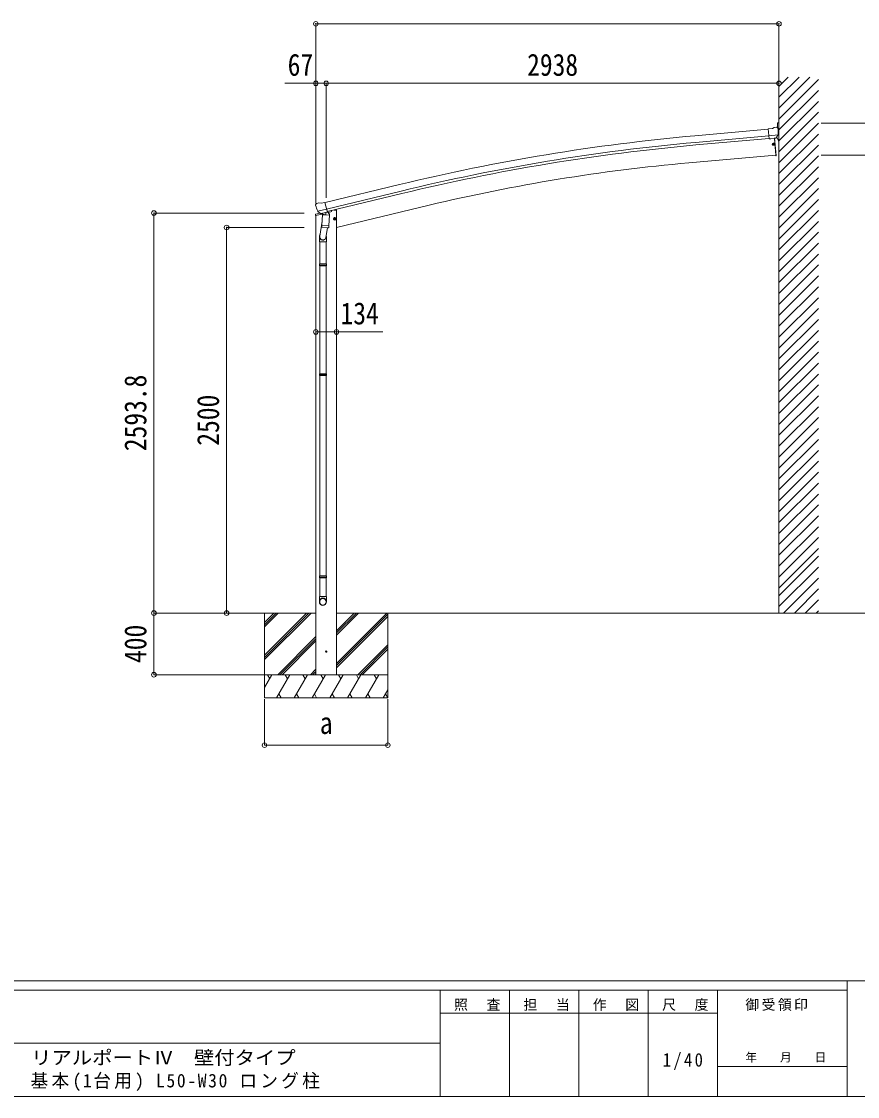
# Model space of a CAD drawing. Units: millimetres at full size. Extents: x -8385 to 8479, y -5853 to 5787.
# Drawn here: x 31 to 5455, y -5853 to 1118 of the extents above; entities that cross this region are included whole.
import ezdxf
from ezdxf.enums import TextEntityAlignment as Align

# ---------------------------------------------------------------- set-up
doc = ezdxf.new("R2010")
doc.units = ezdxf.units.MM
doc.header["$LTSCALE"] = 30
doc.header["$PDMODE"] = 32
doc.header["$PDSIZE"] = 30
for name, color, linetype, lineweight in [('0-0_0', 7, 'Continuous', 9), ('0-1_本体', 4, 'Continuous', 9), ('0-2_部品', 7, 'Continuous', 9), ('0-A_寸法', 6, 'Continuous', 9), ('0-E_DET2', 7, 'Continuous', 9), ('F-0_240', 7, 'Continuous', 9)]:
    doc.layers.add(name, color=color, linetype=linetype, lineweight=lineweight)
doc.styles.add('ＭＳ ゴシック', font='')
doc.styles.get('ＭＳ ゴシック').set_extended_font_data('MS Gothic')

msp = doc.modelspace()

# ---------------------------------------------------------------- linework, layer by layer
at = {"layer": '0-0_0'}
for p, q in [((1558.69, -2717.9), (1940.97, -2717.9)), ((1607.97, -2717.9), (1607.97, -3267.9)), ((1607.97, -2991.25), (1881.33, -2717.9)), ((1607.97, -3005.4), (1895.48, -2717.9)), ((1607.97, -3019.54), (1909.62, -2717.9)), ((1607.97, -2779.12), (1669.2, -2717.9)), ((1607.97, -2793.27), (1683.34, -2717.9)), ((1607.97, -2807.41), (1697.48, -2717.9)), ((2074.97, -2717.9), (5260.06, -2717.9)), ((2074.97, -3044.75), (2401.83, -2717.9)), ((2074.97, -2860.91), (2217.98, -2717.9)), ((2074.97, -2832.62), (2189.7, -2717.9)), ((2074.97, -2846.77), (2203.84, -2717.9)), ((2407.97, -2717.9), (2407.97, -3267.9)), ((2074.97, -3058.9), (2407.97, -2725.9)), ((2074.97, -3073.04), (2407.97, -2740.04)), ((1693.46, -3117.9), (1940.97, -2870.39)), ((1707.61, -3117.9), (1940.97, -2884.53)), ((1721.75, -3117.9), (1940.97, -2898.67)), ((2213.96, -3117.9), (2407.97, -2923.89)), ((2228.11, -3117.9), (2407.97, -2938.03)), ((2242.25, -3117.9), (2407.97, -2952.17)), ((1607.97, -3201.73), (1656.37, -3117.89)), ((2407.97, -3117.9), (1607.97, -3117.9)), ((1641.37, -3143.88), (1626.37, -3117.89)), ((1685.24, -3267.89), (1771.84, -3117.9)), ((1756.84, -3143.88), (1741.84, -3117.9)), ((1800.71, -3267.9), (1887.31, -3117.9)), ((1872.31, -3143.88), (1857.31, -3117.9)), ((1905.6, -3117.9), (1940.97, -3082.52)), ((1916.18, -3267.9), (2002.78, -3117.9)), ((1919.74, -3117.9), (1940.97, -3096.66)), ((1933.88, -3117.9), (1940.97, -3110.8)), ((1987.78, -3143.88), (1972.78, -3117.89)), ((2031.65, -3267.9), (2118.25, -3117.9)), ((2103.25, -3143.88), (2088.25, -3117.9)), ((2147.12, -3267.9), (2233.72, -3117.9)), ((2203.72, -3117.9), (2218.72, -3143.88)), ((2262.59, -3267.9), (2349.19, -3117.9)), ((2334.19, -3143.88), (2319.19, -3117.9)), ((1607.97, -3267.9), (2407.97, -3267.9)), ((1700.24, -3241.92), (1715.24, -3267.89)), ((1815.71, -3241.91), (1830.71, -3267.9)), ((1931.18, -3241.92), (1946.18, -3267.9)), ((2046.65, -3241.92), (2061.65, -3267.9)), ((2162.12, -3241.92), (2177.12, -3267.9)), ((2277.59, -3241.92), (2292.59, -3267.9)), ((2378.06, -3267.9), (2407.97, -3216.09)), ((2393.06, -3241.92), (2408.06, -3267.9))]:
    msp.add_line(p, q, dxfattribs=at)
at = {"layer": '0-1_本体'}
for p, q in [((4400.48, 376.75), (4876.55, 419.47)), ((4404.34, 333.75), (4880.8, 376.51)), ((4405.84, 316.99), (4882.3, 359.75)), ((4916.18, 359.92), (4925.78, 250.15)), ((4360.74, 200.71), (4925.78, 250.15)), ((2000.8, -56.89), (2483.78, 60.2)), ((2010.88, -98.87), (2493.95, 18.25)), ((2014.81, -115.24), (2497.92, 1.89)), ((2074.97, -104.9), (2057.46, -104.9)), ((2676.73, -73.55), (2074.97, -218.02)), ((2074.97, -104.9), (2074.97, -3117.9)), ((1940.97, -140.15), (1940.97, -3117.9))]:
    msp.add_line(p, q, dxfattribs=at)
for centre, radius, start, end in [((5571.98, -12677.69), 13106.9, 95.12796, 103.62796), ((5571.98, -12677.69), 13063.73, 95.12796, 103.62796), ((5571.98, -12677.69), 13046.9, 95.12796, 103.62796), ((5364.03, -11266.93), 11511.45, 95, 103.50001)]:
    msp.add_arc(centre, radius, start, end, dxfattribs=at)
at = {"layer": '0-2_部品'}
for p, q in [((4902.91, 423.94), (4876.37, 421.39)), ((4882.59, 356.78), (4876.37, 421.39)), ((4902.91, 423.94), (4914.57, 430.81)), ((4929.46, 432.53), (4915.81, 431.21)), ((4936.49, 433.2), (4929.46, 432.53)), ((4938.65, 426.85), (4933.12, 431.41)), ((4936.49, 457.86), (4936.49, 433.2)), ((4939.73, 424.82), (4939.86, 423.48)), ((4939.58, 381.97), (4880.71, 376.3)), ((4892.54, 357.74), (4882.59, 356.78)), ((4916.97, 362.33), (4915.98, 362.25)), ((4926.12, 360.97), (4918.42, 360.23)), ((4928.5, 362.39), (4939.26, 381.42)), ((4935.02, 363.74), (4928.93, 363.16)), ((4935.02, 363.74), (4942.45, 343.31)), ((4904.34, 321.58), (4914.57, 322.47)), ((4908.75, 323.17), (4908.64, 324.41)), ((4918.81, 329.87), (4908.85, 329)), ((4909.9, 316.91), (4909.01, 327.14)), ((4920.03, 315.92), (4910.07, 315.05)), ((4910.6, 322.73), (4911.85, 322.84)), ((4919.63, 331.95), (4918.63, 331.86)), ((4919.81, 329.96), (4918.81, 329.87)), ((4921.03, 316.01), (4920.03, 315.92)), ((4921.2, 314.02), (4920.2, 313.93)), ((1943.56, -63.9), (1939.71, -70.19)), ((1946.66, -61.65), (1959.84, -58.48)), ((1974.4, -61.16), (1961.14, -58.46)), ((1974.4, -61.16), (2000.33, -54.93)), ((1938.22, -140.81), (1980.92, -130.55)), ((1938.22, -133.92), (1938.22, -140.81)), ((1939.34, -72.47), (1939.62, -73.62)), ((1966.72, -124.71), (1940.52, -131)), ((1953.4, -112.78), (2010.9, -98.97)), ((1970.25, -127.69), (1953.87, -113.2)), ((1972.96, -128.26), (1980.48, -126.45)), ((1973.8, -128.15), (1975.33, -127.78)), ((1975.33, -127.78), (2012.03, -118.97)), ((1977.16, -128.01), (1977.11, -128.75)), ((1977.87, -129.79), (2003.68, -136.23)), ((1984.79, -135.14), (1980.11, -201.98)), ((2030.47, -138.34), (1984.79, -135.14)), ((1986.56, -131.96), (1986.33, -135.25)), ((2006.08, -120.8), (2005.06, -135.4)), ((2012.03, -118.97), (2013.56, -118.61)), ((2015.11, -116.5), (2016.06, -116.57)), ((2016.06, -116.57), (2029.37, -131.88)), ((2020.05, -121.16), (2038.94, -116.63)), ((2025.8, -205.17), (2030.47, -138.34)), ((2029.37, -131.88), (2028.93, -138.23)), ((2042.77, -108.46), (2042.77, -111.76)), ((1981.84, -177.21), (1965.93, -274.47)), ((1979.25, -214.44), (1980.12, -201.98)), ((2025.8, -205.17), (1980.11, -201.98)), ((2025.79, -205.17), (2024.9, -217.87)), ((2054.35, -163.83), (2073.79, -159.16)), ((2058.9, -156.05), (2056.77, -163.25)), ((2066.2, -154.3), (2058.9, -156.05)), ((2066.41, -171.22), (2061.74, -151.78)), ((2071.37, -159.75), (2066.2, -154.3)), ((2069.24, -166.94), (2071.37, -159.75)), ((1963.78, -311.63), (1963.78, -277.28)), ((1979.65, -215.8), (1979.65, -215.8)), ((1981.1, -216.58), (2022.79, -219.5)), ((2017.36, -219.12), (2006.63, -283.79)), ((2009.78, -276.97), (2009.78, -311.63)), ((2009.78, -311.63), (1963.78, -311.63)), ((1965.78, -311.63), (1965.78, -454.54)), ((2007.78, -311.63), (2007.78, -454.54)), ((1963.78, -456.54), (1964.78, -454.54)), ((2009.78, -456.54), (1963.78, -456.54)), ((2009.78, -464.54), (1963.78, -464.54)), ((2008.78, -454.54), (1964.78, -454.54)), ((2008.78, -466.54), (1964.78, -466.54)), ((1965.78, -466.54), (1965.78, -1165.92)), ((2007.78, -466.54), (2007.78, -1165.92)), ((2009.78, -456.54), (2008.78, -454.54)), ((2009.78, -464.54), (2008.78, -466.54)), ((2009.78, -456.54), (2009.78, -464.54)), ((1963.78, -1167.92), (1964.78, -1165.92)), ((2009.78, -1167.92), (1963.78, -1167.92)), ((2009.78, -1175.92), (1963.78, -1175.92)), ((2008.78, -1165.92), (1964.78, -1165.92)), ((2008.78, -1177.92), (1964.78, -1177.92)), ((1965.78, -1177.92), (1965.78, -2477.29)), ((2007.78, -1177.92), (2007.78, -2477.29)), ((2009.78, -1167.92), (2008.78, -1165.92)), ((2009.78, -1175.92), (2008.78, -1177.92)), ((2009.78, -1167.92), (2009.78, -1175.92)), ((1963.78, -2479.29), (1964.78, -2477.29)), ((2009.78, -2479.29), (1963.78, -2479.29)), ((2009.78, -2487.29), (1963.78, -2487.29)), ((2008.78, -2477.29), (1964.78, -2477.29)), ((2008.78, -2489.29), (1964.78, -2489.29)), ((1965.78, -2489.29), (1965.78, -2610.84)), ((2007.78, -2489.29), (2007.78, -2610.84)), ((2009.78, -2479.29), (2008.78, -2477.29)), ((2009.78, -2487.29), (2008.78, -2489.29)), ((2009.78, -2479.29), (2009.78, -2487.29)), ((1963.78, -2644.98), (1963.78, -2610.84)), ((2009.78, -2610.84), (1963.78, -2610.84)), ((2009.78, -2644.98), (2009.78, -2610.84))]:
    msp.add_line(p, q, dxfattribs=at)
for points in [[(4944.79, 341.86), (4944.79, 460.51), (4939.14, 460.51)], [(4892.54, 357.74), (4892.81, 357.67), (4918.17, 360.11), (4918.42, 360.23)], [(4915.98, 362.25), (4918.81, 329.87), (4920.03, 315.92), (4926.04, 247.19)], [(4916.97, 362.33), (4927.04, 247.27), (4926.04, 247.19)], [(4939.64, 382.6), (4939.37, 381.62), (4939.26, 381.42)], [(4908.21, 322.52), (4906.96, 322.41), (4907.07, 321.21), (4908.31, 321.32)], [(4908.64, 324.41), (4909.84, 324.52), (4909.95, 323.28)], [(4910.16, 320.88), (4910.27, 319.64), (4909.07, 319.53), (4908.96, 320.78)], [(4911.85, 322.84), (4911.95, 321.64), (4910.71, 321.53)], [(2005.76, -120.38), (2015.48, -118.05), (2000.33, -54.93)], [(1953.13, -112.2), (1953.71, -113.05), (1953.87, -113.2)], [(2005.76, -120.38), (2005.52, -120.53), (1980.76, -126.48), (1980.48, -126.45)], [(2056.77, -163.25), (2061.94, -168.7), (2069.24, -166.94)], [(1963.78, -456.54), (1963.78, -464.54), (1964.78, -466.54)], [(1963.78, -1167.92), (1963.78, -1175.92), (1964.78, -1177.92)], [(1963.78, -2479.29), (1963.78, -2487.29), (1964.78, -2489.29)]]:
    msp.add_lwpolyline(points, dxfattribs=at)
for centre, radius in [((4909.46, 322.03), 4.74), ((4909.46, 322.03), 2.25), ((4912.11, 319.8), 0.25), ((2064.07, -161.5), 8.5), ((2064.07, -161.5), 7.7), ((2064.07, -161.5), 6.5)]:
    msp.add_circle(centre, radius, dxfattribs=at)
at = {"layer": '0-2_部品', "color": 4}
msp.add_circle((2007.97, -2967.9), 4.5, dxfattribs=at)
at = {"layer": '0-2_部品'}
for centre, radius, start, end in [((4916.09, 428.23), 3, 95.5, 120.5), ((4929.94, 427.55), 5, 50.50648, 95.49352), ((4939.14, 457.86), 2.65, 90, 180), ((4738.39, 404.08), 202.4, 353.9085, 5.5), ((4909.46, 322.03), 7, 95, 275), ((4908.16, 323.12), 0.6, 275, 5), ((4908.36, 320.72), 0.6, 5, 95), ((4910.55, 323.33), 0.6, 185, 275), ((4910.76, 320.93), 0.6, 95, 185), ((4945.04, 344.25), 2.75, 200, 257.02926), ((4944.49, 341.86), 0.3, 257.08362, 0.08005), ((1947.83, -66.51), 5, 103.5, 148.5), ((1960.54, -61.4), 3, 78.5, 103.5), ((1941.22, -133.92), 3, 103.5, 180), ((2136.43, -26.37), 202.4, 193.5, 205.09125), ((1973.68, -127.67), 0.5, 248.23754, 283.5), ((1976.66, -127.98), 0.5, 356, 103.5), ((1978.11, -128.82), 1, 176, 256), ((2004.03, -135.26), 1.03, 250.03897, 351.96569), ((2006.68, -120.88), 0.604, 100.59842, 172.20595), ((2013.44, -118.12), 0.5, 283.5, 318.76246), ((2037.77, -111.76), 5, 283.5, 0), ((1993.78, -277.28), 30, 177.45142, 180), ((1981.19, -214.62), 1.95, 175.04017, 217.47766), ((1981.23, -214.59), 2, 217.40962, 266), ((2022.93, -217.5), 2, 266, 349.46843)]:
    msp.add_arc(centre, radius, start, end, dxfattribs=at)
for centre, major_axis, ratio, start_param, end_param in [((4944.02, 428.91), (-15.38, 3.31), 0.101033, 5.9751426, 5.9753737), ((4936.73, 424.54), (2.72, -1.29), 0.997474, 0.5366567, 1.3225652), ((4925.83, 363.96), (1.64, -2.52), 0.997631, 5.8041905, 5.8929484), ((4925.76, 364.07), (-3.51, 2.14), 0.650902, 2.1145521, 2.1873627), ((4925.88, 363.87), (1.64, -2.52), 0.997631, 5.965759, 6.7621801), ((1942.26, -71.76), (-1.57, -2.57), 0.99628, 4.712389, 5.4996506), ((1972.24, -125.44), (-0.73, -2.92), 0.997631, 5.8041905, 6.6006116), ((1972.29, -125.21), (2.63, 3.16), 0.650902, 4.0958226, 4.1686332), ((1972.26, -125.33), (-0.73, -2.92), 0.997631, 0.3902369, 0.4789948), ((1986.78, -276.97), (23, 0), 0.996195, 2.5560258, 6.5663028), ((1986.78, -276.97), (21, 0), 0.996195, 2.9349147, 5.9512394), ((1986.78, -2643.24), (-23, 0), 0.996195, 3.1415927, 6.2831853), ((1986.78, -2644.98), (-23, 0), 0.996195, 3.1415927, 6.2831853), ((1986.78, -2644.98), (0, -23.43), 0.981806, 4.712389, 7.8539816)]:
    msp.add_ellipse(centre, major_axis=major_axis, ratio=ratio, start_param=start_param, end_param=end_param, dxfattribs=at)
msp.add_ellipse((1986.78, -2644.98), major_axis=(21, 0), ratio=0.996195, dxfattribs=at)
at = {"layer": '0-A_寸法'}
for p, q in [((4945.79, 1102.72), (1940.77, 1102.72)), ((1940.77, 1102.72), (1940.77, -60.29)), ((4945.79, 1102.72), (4945.79, 506.63)), ((1940.77, 716.82), (1740.77, 716.82)), ((1940.77, 716.82), (1940.77, 515.53)), ((2007.77, 716.82), (1940.77, 716.82)), ((4945.79, 716.82), (2007.77, 716.82)), ((2007.77, 716.82), (2007.77, -25.4)), ((4945.79, 716.82), (4945.79, 515.53)), ((6283.82, 458.5), (5219.45, 458.5)), ((5713.32, 250.15), (5219.45, 250.15)), ((890.13, -2717.9), (890.13, -124.11)), ((890.13, -124.11), (1864.61, -124.11)), ((1361.76, -217.92), (1864.61, -217.92)), ((1361.76, -2717.9), (1361.76, -217.92)), ((1940.97, -895.01), (2074.97, -895.01)), ((2074.97, -895.01), (2374.97, -895.01)), ((890.13, -2717.9), (1607.97, -2717.9)), ((890.13, -2717.9), (1607.97, -2717.9)), ((890.13, -2717.9), (890.13, -3117.9)), ((1361.76, -2717.9), (1864.61, -2717.9)), ((5713.32, -2717.9), (5219.45, -2717.9)), ((890.13, -3117.9), (1607.97, -3117.9)), ((1607.97, -3574.55), (1607.97, -3275.9)), ((2407.97, -3574.55), (2407.97, -3275.9)), ((1607.97, -3574.55), (2407.97, -3574.55))]:
    msp.add_line(p, q, dxfattribs=at)
for p in [(1940.77, 1102.72), (4945.79, 1102.72), (1940.77, 716.82), (2007.77, 716.82), (4945.79, 716.82), (890.13, -124.11), (1361.76, -217.92), (1940.97, -895.01), (2074.97, -895.01), (890.13, -2717.9), (1361.76, -2717.9), (890.13, -3117.9), (1607.97, -3574.55), (2407.97, -3574.55)]:
    msp.add_point(p, dxfattribs=at)
at = {"layer": '0-E_DET2'}
for p, q in [((4945.79, 781.62), (4945.79, -2717.9)), ((4945.79, 555.72), (5146.67, 756.6)), ((4945.79, 626.43), (5075.96, 756.6)), ((4945.79, 697.14), (5005.25, 756.6)), ((4945.79, 485.01), (5201.77, 740.99)), ((4945.79, 414.3), (5201.77, 670.28)), ((4945.79, 343.59), (5201.77, 599.57)), ((4945.79, 272.88), (5201.77, 528.86)), ((4945.79, 202.16), (5201.77, 458.15)), ((4945.79, 131.45), (5201.77, 387.44)), ((4945.79, 60.74), (5201.77, 316.72)), ((4945.79, -9.97), (5201.77, 246.01)), ((4945.79, -80.68), (5201.77, 175.3)), ((4945.79, -151.39), (5201.77, 104.59)), ((4945.79, -222.1), (5201.77, 33.88)), ((4945.79, -292.81), (5201.77, -36.83)), ((4945.79, -363.52), (5201.77, -107.54)), ((4945.79, -434.23), (5201.77, -178.25)), ((4945.79, -504.94), (5201.77, -248.96)), ((4945.79, -575.65), (5201.77, -319.67)), ((4945.79, -646.36), (5201.77, -390.38)), ((4945.79, -717.07), (5201.77, -461.09)), ((4945.79, -787.78), (5201.77, -531.8)), ((4945.79, -858.5), (5201.77, -602.51)), ((4945.79, -929.21), (5201.77, -673.22)), ((4945.79, -999.92), (5201.77, -743.94)), ((4945.79, -1070.63), (5201.77, -814.65)), ((4945.79, -1141.34), (5201.77, -885.36)), ((4945.79, -1212.05), (5201.77, -956.07)), ((4945.79, -1282.76), (5201.77, -1026.78)), ((4945.79, -1353.47), (5201.77, -1097.49)), ((4945.79, -1424.18), (5201.77, -1168.2)), ((4945.79, -1494.89), (5201.77, -1238.91)), ((4945.79, -1565.6), (5201.77, -1309.62)), ((4945.79, -1636.31), (5201.77, -1380.33)), ((4945.79, -1707.02), (5201.77, -1451.04)), ((4945.79, -1777.73), (5201.77, -1521.75)), ((4945.79, -1848.44), (5201.77, -1592.46)), ((4945.79, -1919.16), (5201.77, -1663.17)), ((4945.79, -1989.87), (5201.77, -1733.88)), ((4945.79, -2060.58), (5201.77, -1804.6)), ((4945.79, -2131.29), (5201.77, -1875.31)), ((4945.79, -2202), (5201.77, -1946.02)), ((4945.79, -2272.71), (5201.77, -2016.73)), ((4945.79, -2343.42), (5201.77, -2087.44)), ((4945.79, -2414.13), (5201.77, -2158.15)), ((4945.79, -2484.84), (5201.77, -2228.86)), ((4945.79, -2555.55), (5201.77, -2299.57)), ((4945.79, -2605.55), (5201.77, -2349.57)), ((4945.79, -2676.26), (5201.77, -2420.28)), ((4974.86, -2717.9), (5201.77, -2490.99)), ((5045.58, -2717.9), (5201.77, -2561.7)), ((5116.29, -2717.9), (5201.77, -2632.41)), ((5187, -2717.9), (5201.77, -2703.12))]:
    msp.add_line(p, q, dxfattribs=at)
at = {"layer": 'F-0_240', "color": 5}
for p, q in [((-8385.45, -5102.66), (8054.55, -5102.66)), ((5387.79, -5102.66), (5387.79, -5852.66)), ((-8385.45, -5162.66), (5387.79, -5162.66)), ((2747.79, -5162.66), (2747.79, -5852.66)), ((3197.79, -5162.66), (3197.79, -5852.66)), ((3647.79, -5162.66), (3647.79, -5852.66)), ((4097.79, -5162.66), (4097.79, -5852.66)), ((4547.79, -5162.66), (4547.79, -5852.66)), ((2747.79, -5312.66), (4547.79, -5312.66)), ((-3402.21, -5507.66), (2747.79, -5507.66)), ((4547.79, -5657.66), (5387.79, -5657.66)), ((-8385.45, -5852.66), (8054.55, -5852.66))]:
    msp.add_line(p, q, dxfattribs=at)

# ---------------------------------------------------------------- texts
at = {"layer": '0-A_寸法', "color": 7, "style": 'ＭＳ ゴシック', "width": 0.85}
for s, p in [('67', (1758.27, 722.82)), ('2938', (3311.78, 722.82)), ('134', (2101.22, -889.01)), ('a', (1966.72, -3544.55))]:
    msp.add_text(s, height=143, dxfattribs=at).set_placement(p, align=Align.BOTTOM_LEFT)
for s, p in [('2593.8', (884.13, -1668.5)), ('2500', (1355.76, -1632.91)), ('400', (884.13, -3041.65))]:
    msp.add_text(s, height=143, rotation=90, dxfattribs=at).set_placement(p, align=Align.BOTTOM_LEFT)
at = {"layer": 'F-0_240', "style": 'ＭＳ ゴシック', "width": 1.1}
msp.add_text('リアルポートⅣ\u3000壁付タイプ', height=87.98, dxfattribs=at).set_placement((93.72, -5671.05), align=Align.BOTTOM_LEFT)
at = {"layer": 'F-0_240', "style": 'ＭＳ ゴシック'}
msp.add_text('年\u3000\u3000月\u3000\u3000日', height=54.99, dxfattribs=at).set_placement((4727.79, -5642.66), align=Align.BOTTOM_LEFT)
at = {"layer": 'F-0_240', "attachment_point": 7, "style": 'ＭＳ ゴシック'}
for s, insert, char_height in [('\\T1.17;照\u3000査', (2837.79, -5297.66), 65.98), ('\\T1.17;担\u3000当', (3287.79, -5297.66), 65.98), ('\\T1.17;作\u3000図', (3737.79, -5297.66), 65.98), ('\\T1.17;尺\u3000度', (4187.79, -5297.66), 65.98), ('\\T1.17;御受領印', (4727.79, -5297.66), 65.98), ('\\T1.28;\\W0.9;1/40', (4191.54, -5680.16), 87.98), ('\\T1.19;\\W0.95;基本(1台用)\\~L50-W30\\~ロング柱', (90.66, -5817.05), 87.98)]:
    msp.add_mtext(s, dxfattribs=dict(at, insert=insert, char_height=char_height))

doc.saveas('drawing.dxf')
